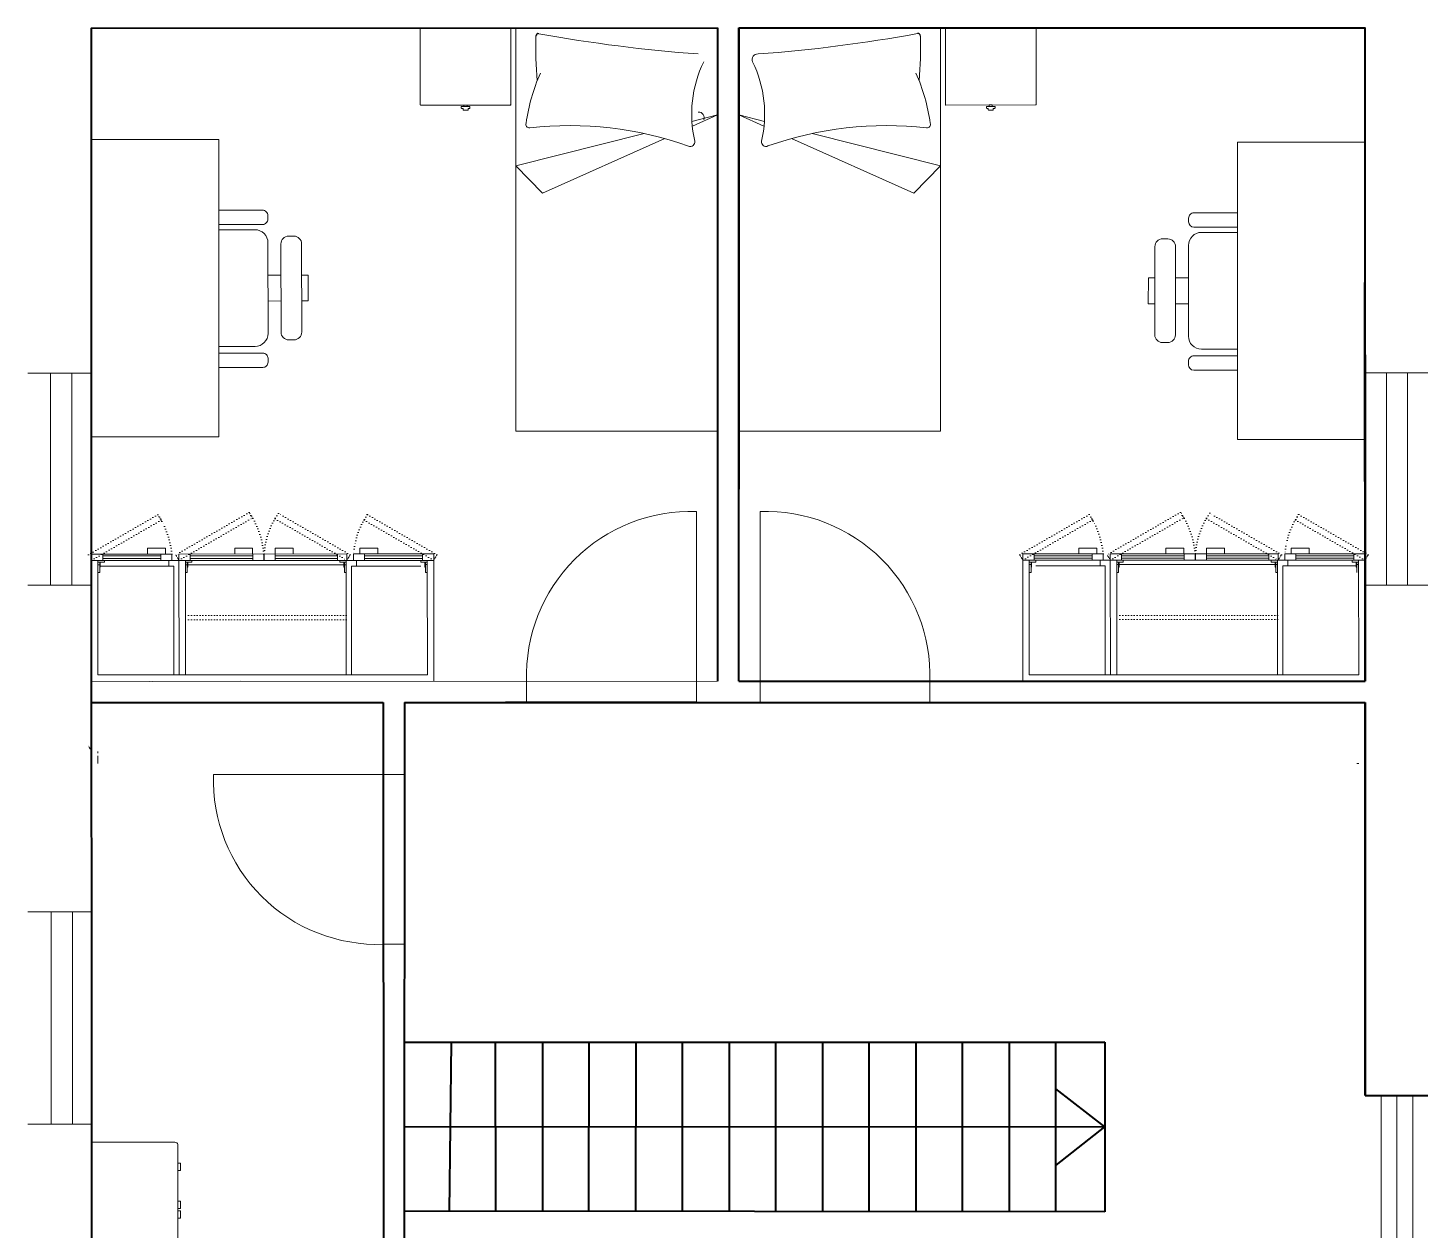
# Model space of a CAD drawing. Header units: inches. Extents: x -422522 to 22891, y -2973 to 414515.
# Drawn here: x 21576 to 22232, y 4980 to 5547 of the extents above; entities that cross this region are included whole.
import ezdxf

# ---------------------------------------------------------------- set-up
doc = ezdxf.new("R2010")
doc.units = ezdxf.units.IN
doc.header["$MEASUREMENT"] = 0
doc.linetypes.add('DOT2', pattern=[0.125, 0, -0.125])
doc.linetypes.add('TRATTEGGIATA2', pattern=[9.525, 6.35, -3.175])
doc.layers.get('0').update_dxf_attribs({"lineweight": 40})
for name, color, linetype, lineweight in [('ARREDAMENTO', 8, 'Continuous', 13), ('ARREDI attrezzature - furniture', 175, 'Continuous', 9), ('PORTE_finestre_doors_windows', 4, 'Continuous', 15)]:
    doc.layers.add(name, color=color, linetype=linetype, lineweight=lineweight)
doc.layers.add('ARREDI_attrezzature', color=175, linetype='Continuous')
doc.layers.add('Layer1', color=1, linetype='Continuous')

msp = doc.modelspace()

# ---------------------------------------------------------------- linework, layer by layer
for p, q in [((21901.08129, 5546.79708), (21901.13179, 5238.93107)), ((21901.08129, 5546.79708), (21901.11694, 5329.41933)), ((21901.08129, 5546.79708), (21901.11694, 5329.41933)), ((21911.13179, 5238.93271), (21911.08129, 5546.79872)), ((21911.08129, 5546.79872), (21911.11694, 5329.42097)), ((21911.08129, 5546.79872), (21911.11694, 5329.42097)), ((21911.13179, 5238.93271), (22206.15468, 5238.9811)), ((21606.15633, 5228.88268), (21743.57055, 5228.90522)), ((21743.57055, 5228.90522), (21743.63383, 4958.28621)), ((21753.57055, 5228.90686), (21753.44997, 4968.42983)), ((21753.57055, 5228.90686), (22206.15632, 5228.9811)), ((21891.13343, 5228.92942), (21801.13343, 5228.91466)), ((21921.13343, 5228.93435), (22001.13343, 5228.94747)), ((21753.59679, 5068.90686), (22083.59679, 5068.96099)), ((21753.59679, 5068.90686), (22083.5968, 5068.87523)), ((21775.59679, 5068.91047), (21774.56459, 4989.11651)), ((21796.56458, 4989.09934), (21796.54128, 5068.90819)), ((21818.54128, 5068.9118), (21818.56445, 4989.08216)), ((21840.47894, 4989.06505), (21840.54128, 5068.91541)), ((21862.54128, 5068.91902), (21862.47892, 4989.04787)), ((21884.54128, 5068.90003), (21906.54128, 5068.90364)), ((21884.5644, 4989.03063), (21884.54128, 5068.90003)), ((21906.54128, 5068.90364), (21906.56439, 4989.01345)), ((21928.54128, 5068.89581), (21950.54128, 5068.89942)), ((21928.56437, 4988.99628), (21928.54128, 5068.89581)), ((21950.54128, 5068.89942), (21950.47889, 4988.97917)), ((21972.47887, 4988.96199), (21972.54128, 5068.90303)), ((21972.54128, 5068.90303), (21994.54128, 5068.90663)), ((21994.54128, 5068.90663), (21994.47885, 4988.94482)), ((22016.54129, 5068.88737), (22038.54129, 5068.89098)), ((22016.5544, 4988.92758), (22016.54129, 5068.88737)), ((22038.54129, 5068.89098), (22038.5544, 4988.9104)), ((22060.47884, 4988.89329), (22060.54129, 5068.88315)), ((22083.5968, 5068.87523), (22083.60993, 4988.87523)), ((22083.60337, 5028.87523), (22060.5449, 5046.84727)), ((22206.18673, 5043.63849), (22236.18673, 5043.64341)), ((22083.60337, 5028.87523), (21753.33839, 5028.82106)), ((22060.5508, 5010.89562), (22083.60337, 5028.87523)), ((22083.60993, 4988.87523), (21753.38335, 4989.13305))]:
    msp.add_line(p, q)
for points in [[(21606.22932, 4783.88269), (21606.1042, 5546.7487), (21901.08129, 5546.79708)], [(21911.08129, 5546.79872), (22206.10419, 5546.84711), (22206.15468, 5238.9811)], [(22206.15468, 5238.9811), (22206.12387, 5426.84711)], [(22206.15632, 5228.9811), (22206.18673, 5043.63849)], [(22206.18673, 5043.63849), (22206.15632, 5228.9811)]]:
    msp.add_lwpolyline(points)
at = {"layer": 'ARREDAMENTO'}
for p, q in [((21760.99472, 5546.7741), (21761.00064, 5510.66503)), ((21803.74472, 5546.78112), (21803.75064, 5510.67204)), ((21806.08725, 5510.45011), (21806.08129, 5546.7815)), ((22006.08725, 5510.48292), (22006.08129, 5546.8143)), ((22008.41786, 5546.81469), (22008.42378, 5510.70561)), ((22051.16786, 5546.8217), (22051.17378, 5510.71262)), ((21761.22299, 5510.44275), (21803.52837, 5510.44969)), ((21783.12586, 5510.44635), (21781.6255, 5510.4461)), ((21781.6255, 5510.4461), (21781.6256, 5509.80974)), ((21783.12596, 5509.80999), (21783.12586, 5510.44635)), ((21806.11246, 5356.7815), (21806.08725, 5510.45011)), ((21806.11246, 5356.7815), (21806.08725, 5510.45011)), ((22006.11245, 5356.81431), (22006.08725, 5510.48292)), ((22006.11245, 5356.81431), (22006.08725, 5510.48292)), ((22050.95151, 5510.49028), (22008.64613, 5510.48334)), ((22029.04864, 5510.48668), (22030.549, 5510.48693)), ((22029.04874, 5509.85032), (22029.04864, 5510.48668)), ((22030.549, 5510.48693), (22030.54911, 5509.85057)), ((21780.34873, 5509.58722), (21780.34881, 5509.09179)), ((21784.18056, 5509.81016), (21780.571, 5509.80957)), ((21780.57115, 5508.86952), (21780.96531, 5508.86958)), ((21781.18766, 5508.64731), (21781.18772, 5508.27738)), ((21781.41007, 5508.05511), (21783.34207, 5508.05543)), ((21783.56425, 5508.87001), (21784.18072, 5508.87011)), ((21783.56434, 5508.27777), (21783.56425, 5508.87001)), ((21784.40299, 5509.09245), (21784.40291, 5509.58788)), ((21901.08802, 5505.78696), (21889.01892, 5502.73884)), ((21901.08802, 5505.78696), (21889.2098, 5500.48072)), ((21911.08802, 5505.78861), (21923.15811, 5502.74444)), ((21911.08802, 5505.78861), (21922.96798, 5500.48626)), ((22027.77195, 5509.13237), (22027.77187, 5509.6278)), ((22027.99414, 5509.85015), (22031.60371, 5509.85074)), ((22028.61077, 5508.9102), (22027.9943, 5508.9101)), ((22028.61086, 5508.31797), (22028.61077, 5508.9102)), ((22030.76521, 5508.09601), (22028.83321, 5508.09569)), ((22030.98743, 5508.68828), (22030.98749, 5508.31836)), ((22031.60386, 5508.91069), (22031.2097, 5508.91063)), ((22031.82605, 5509.62847), (22031.82613, 5509.13304)), ((21606.11282, 5494.16229), (21666.11282, 5494.17213)), ((21666.11282, 5494.17213), (21666.1325, 5374.17213)), ((21866.52799, 5497.05861), (21806.06642, 5481.78865)), ((21876.22245, 5494.679), (21818.61002, 5468.94234)), ((21935.95723, 5494.6888), (21993.57809, 5468.97104)), ((21945.6509, 5497.07158), (22006.11748, 5481.82146)), ((22206.11303, 5492.9204), (22146.11303, 5492.91056)), ((22146.11303, 5492.91056), (22146.13272, 5372.91056)), ((21818.61002, 5468.94234), (21806.09195, 5481.79509)), ((21993.57809, 5468.97104), (22006.09195, 5481.8279)), ((21666.11828, 5460.90385), (21686.752, 5460.92891)), ((21689.19941, 5458.48744), (21689.20165, 5456.6409)), ((22146.11849, 5459.64228), (22125.48476, 5459.66057)), ((21686.76018, 5454.19349), (21666.11938, 5454.16842)), ((21666.11979, 5451.69918), (21683.1321, 5451.71984)), ((22123.03815, 5457.21829), (22123.03651, 5455.37176)), ((22125.47879, 5452.92515), (22146.1196, 5452.90685)), ((21689.30258, 5402.83841), (21689.25063, 5445.61616)), ((21695.41295, 5403.45694), (21695.36248, 5445.01247)), ((21699.02469, 5448.68359), (21701.44617, 5448.68653)), ((21705.16776, 5403.46879), (21705.11729, 5445.02432)), ((22113.21609, 5447.41122), (22110.7946, 5447.41337)), ((22146.12, 5450.43761), (22129.10768, 5450.45269)), ((22107.08785, 5402.19441), (22107.12469, 5443.74995)), ((22116.84267, 5402.18577), (22116.87951, 5443.74131)), ((22122.95323, 5401.56924), (22122.99116, 5444.347)), ((21689.26918, 5430.33839), (21695.38029, 5430.34581)), ((21705.1351, 5430.35766), (21708.19066, 5430.36137)), ((21708.2055, 5418.13916), (21708.19066, 5430.36137)), ((22104.0453, 5416.86378), (22104.05613, 5429.086)), ((22107.11169, 5429.08329), (22104.05613, 5429.086)), ((22122.97761, 5429.06923), (22116.8665, 5429.07464)), ((21689.28403, 5418.11618), (21695.39513, 5418.1236)), ((21705.14995, 5418.13545), (21708.2055, 5418.13916)), ((22107.10085, 5416.86107), (22104.0453, 5416.86378)), ((22122.96678, 5416.84701), (22116.85567, 5416.85243)), ((21699.08407, 5399.79473), (21701.50555, 5399.79767)), ((21666.12881, 5396.69915), (21683.1989, 5396.71988)), ((21686.83383, 5393.55023), (21666.12933, 5393.52508)), ((22113.17275, 5398.52235), (22110.75126, 5398.5245)), ((22125.42503, 5392.28187), (22146.12954, 5392.26351)), ((22146.12902, 5395.43758), (22129.05892, 5395.45271)), ((21666.13043, 5386.78966), (21686.84202, 5386.81481)), ((21689.28349, 5389.26222), (21689.28125, 5391.10876)), ((22122.97678, 5387.99306), (22122.97842, 5389.83959)), ((22146.13065, 5385.52809), (22125.41906, 5385.54645)), ((21666.1325, 5374.17213), (21666.13414, 5364.17213)), ((22146.13272, 5372.91056), (22146.13436, 5362.91056)), ((21666.13578, 5354.17213), (21666.13414, 5364.17213)), ((22146.136, 5352.91056), (22146.13436, 5362.91056)), ((21606.02522, 5354.16227), (21666.13578, 5354.17213)), ((21901.11245, 5356.79708), (21806.11246, 5356.7815)), ((21901.11245, 5356.79708), (21806.11246, 5356.7815)), ((21911.11245, 5356.79872), (22006.11245, 5356.81431)), ((21911.11245, 5356.79872), (22006.11245, 5356.81431)), ((22206.24656, 5352.92042), (22146.136, 5352.91056)), ((21640.92299, 5301.57586), (21632.46538, 5301.57447)), ((21632.46538, 5301.57447), (21632.46582, 5298.887)), ((21640.92343, 5298.88839), (21640.92299, 5301.57586)), ((21682.03353, 5301.5826), (21673.57593, 5301.58121)), ((21673.57593, 5301.58121), (21673.57637, 5298.89374)), ((21682.03397, 5298.89513), (21682.03353, 5301.5826)), ((21692.65529, 5301.58434), (21701.11289, 5301.58573)), ((21692.65573, 5298.89687), (21692.65529, 5301.58434)), ((21701.11289, 5301.58573), (21701.11333, 5298.89826)), ((21732.56583, 5301.59089), (21741.02344, 5301.59228)), ((21732.56627, 5298.90342), (21732.56583, 5301.59089)), ((21741.02344, 5301.59228), (21741.02388, 5298.9048)), ((22079.72298, 5301.64783), (22071.26538, 5301.64644)), ((22071.26538, 5301.64644), (22071.26582, 5298.95897)), ((22079.72342, 5298.96036), (22079.72298, 5301.64783)), ((22120.83353, 5301.65457), (22112.37592, 5301.65319)), ((22112.37592, 5301.65319), (22112.37636, 5298.96571)), ((22120.83397, 5298.9671), (22120.83353, 5301.65457)), ((22131.45528, 5301.65632), (22139.91289, 5301.6577)), ((22131.45572, 5298.96884), (22131.45528, 5301.65632)), ((22139.91289, 5301.6577), (22139.91333, 5298.97023)), ((22171.36582, 5301.66286), (22179.82343, 5301.66425)), ((22171.36626, 5298.97539), (22171.36582, 5301.66286)), ((22179.82343, 5301.66425), (22179.82387, 5298.97678)), ((21643.90831, 5298.88888), (21606.14485, 5298.88268)), ((21647.34534, 5295.88944), (21606.14534, 5295.88268)), ((21612.21352, 5295.88368), (21609.14534, 5295.88317)), ((21609.14534, 5295.88317), (21609.1542, 5241.88317)), ((21609.14549, 5294.9931), (21612.21367, 5294.99361)), ((21610.28139, 5294.99329), (21610.00529, 5294.99324)), ((21610.00529, 5294.99324), (21610.00568, 5292.62899)), ((21610.28178, 5292.62904), (21610.28139, 5294.99329)), ((21611.38818, 5295.88354), (21611.38769, 5298.88354)), ((21638.74665, 5298.01037), (21611.38783, 5298.00588)), ((21611.38783, 5298.00588), (21611.38803, 5296.8268)), ((21611.38803, 5296.8268), (21638.74685, 5296.83129)), ((21612.21367, 5294.99361), (21612.21352, 5295.88368)), ((21638.747, 5295.88803), (21638.74651, 5298.88803)), ((21638.74685, 5296.83129), (21638.74665, 5298.01037)), ((21643.9088, 5295.88888), (21642.54534, 5295.88865)), ((21642.54534, 5295.88865), (21642.54578, 5293.21533)), ((21643.9088, 5295.88888), (21643.90831, 5298.88888)), ((21647.34485, 5298.88944), (21726.45432, 5298.90241)), ((21647.34485, 5298.88944), (21647.34534, 5295.88944)), ((21647.34534, 5295.88944), (21767.34534, 5295.90912)), ((21647.3542, 5241.88944), (21647.34534, 5295.88944)), ((21647.3542, 5241.88944), (21647.34534, 5295.88944)), ((21653.41352, 5295.89043), (21650.34534, 5295.88993)), ((21650.3542, 5241.88993), (21650.34534, 5295.88993)), ((21650.34534, 5295.88993), (21650.34549, 5294.99986)), ((21650.34549, 5294.99986), (21653.41367, 5295.00036)), ((21651.48139, 5295.00005), (21651.20529, 5295)), ((21651.20529, 5295), (21651.20568, 5292.63575)), ((21651.48178, 5292.6358), (21651.48139, 5295.00005)), ((21652.60229, 5295.8903), (21652.6018, 5298.8903)), ((21682.11626, 5298.01748), (21652.60194, 5298.01264)), ((21652.60194, 5298.01264), (21652.60213, 5296.83356)), ((21652.60213, 5296.83356), (21682.11645, 5296.8384)), ((21653.41367, 5295.00036), (21653.41352, 5295.89043)), ((21682.11661, 5295.89514), (21682.11612, 5298.89514)), ((21682.11645, 5296.8384), (21682.11626, 5298.01748)), ((21687.2643, 5295.89599), (21687.26381, 5298.89599)), ((21687.42638, 5295.89601), (21687.42589, 5298.89601)), ((21692.58818, 5295.89686), (21692.58769, 5298.89686)), ((21692.58783, 5298.0192), (21722.10215, 5298.02404)), ((21692.58803, 5296.84012), (21692.58783, 5298.0192)), ((21722.10235, 5296.84496), (21692.58803, 5296.84012)), ((21722.1025, 5295.9017), (21722.10201, 5298.9017)), ((21722.10215, 5298.02404), (21722.10235, 5296.84496)), ((21723.07716, 5295.90186), (21726.14534, 5295.90236)), ((21723.07731, 5295.01179), (21723.07716, 5295.90186)), ((21726.14549, 5295.01229), (21723.07731, 5295.01179)), ((21725.00959, 5295.01211), (21725.28568, 5295.01215)), ((21725.00997, 5292.64786), (21725.00959, 5295.01211)), ((21725.28568, 5295.01215), (21725.28607, 5292.6479)), ((21725.28587, 5293.8694), (21726.14568, 5293.86954)), ((21725.28649, 5290.12599), (21725.28587, 5293.8694)), ((21726.1542, 5241.90236), (21726.14534, 5295.90236)), ((21726.14534, 5295.90236), (21726.14549, 5295.01229)), ((21726.14568, 5293.86954), (21726.14629, 5290.12613)), ((21726.45481, 5295.90241), (21726.45432, 5298.90241)), ((21729.58139, 5298.90293), (21767.34485, 5298.90912)), ((21729.58188, 5295.90293), (21729.58139, 5298.90293)), ((21729.58188, 5295.90293), (21730.94534, 5295.90315)), ((21730.94534, 5295.90315), (21730.94578, 5293.22983)), ((21734.74368, 5295.90377), (21734.74319, 5298.90377)), ((21734.74334, 5298.02611), (21762.10215, 5298.0306)), ((21734.74353, 5296.84704), (21734.74334, 5298.02611)), ((21762.10235, 5296.85152), (21734.74353, 5296.84704)), ((21761.27716, 5295.90813), (21764.34534, 5295.90863)), ((21761.27731, 5295.01806), (21761.27716, 5295.90813)), ((21764.34549, 5295.01856), (21761.27731, 5295.01806)), ((21762.1025, 5295.90826), (21762.10201, 5298.90826)), ((21762.10215, 5298.0306), (21762.10235, 5296.85152)), ((21763.20959, 5295.01837), (21763.48568, 5295.01842)), ((21763.20997, 5292.65412), (21763.20959, 5295.01837)), ((21763.48568, 5295.01842), (21763.48607, 5292.65417)), ((21763.48587, 5293.87567), (21764.34567, 5293.87581)), ((21763.48648, 5290.13226), (21763.48587, 5293.87567)), ((21764.34534, 5295.90863), (21764.3542, 5241.90863)), ((21764.34534, 5295.90863), (21764.34549, 5295.01856)), ((21764.34567, 5293.87581), (21764.34629, 5290.1324)), ((21767.34485, 5298.90912), (21767.34534, 5295.90912)), ((21767.34534, 5295.90912), (21767.35469, 5238.90912)), ((22082.7083, 5298.96085), (22044.94485, 5298.95465)), ((22044.94485, 5298.95465), (22044.94534, 5295.95465)), ((22086.14534, 5295.96141), (22044.94534, 5295.95465)), ((22044.94534, 5295.95465), (22044.95469, 5238.95466)), ((22051.01352, 5295.95565), (22047.94534, 5295.95515)), ((22047.94534, 5295.95515), (22047.95419, 5241.95515)), ((22047.94534, 5295.95515), (22047.94548, 5295.06508)), ((22047.94548, 5295.06508), (22051.01366, 5295.06558)), ((22048.80548, 5293.92246), (22047.94567, 5293.92232)), ((22047.94567, 5293.92232), (22047.94628, 5290.17891)), ((22049.08139, 5295.06526), (22048.80529, 5295.06522)), ((22048.80529, 5295.06522), (22048.80568, 5292.70097)), ((22048.80609, 5290.17906), (22048.80548, 5293.92246)), ((22049.08177, 5292.70101), (22049.08139, 5295.06526)), ((22050.18818, 5295.95551), (22050.18768, 5298.95551)), ((22077.54665, 5298.08234), (22050.18783, 5298.07785)), ((22050.18783, 5298.07785), (22050.18802, 5296.89878)), ((22050.18802, 5296.89878), (22077.54684, 5296.90326)), ((22051.01366, 5295.06558), (22051.01352, 5295.95565)), ((22077.547, 5295.96), (22077.5465, 5298.96)), ((22077.54684, 5296.90326), (22077.54665, 5298.08234)), ((22082.70879, 5295.96085), (22081.34534, 5295.96062)), ((22081.34534, 5295.96062), (22081.34578, 5293.28731)), ((22082.70879, 5295.96085), (22082.7083, 5298.96085)), ((22086.14484, 5298.96141), (22165.25431, 5298.97439)), ((22086.14484, 5298.96141), (22086.14534, 5295.96141)), ((22086.14534, 5295.96141), (22206.14534, 5295.9811)), ((22086.15419, 5241.96141), (22086.14534, 5295.96141)), ((22086.15419, 5241.96141), (22086.14534, 5295.96141)), ((22092.21352, 5295.96241), (22089.14534, 5295.9619)), ((22089.15419, 5241.96191), (22089.14534, 5295.9619)), ((22089.14534, 5295.9619), (22089.14548, 5295.07183)), ((22089.14548, 5295.07183), (22092.21366, 5295.07234)), ((22090.00547, 5293.92922), (22089.14567, 5293.92908)), ((22089.14567, 5293.92908), (22089.14628, 5290.18567)), ((22090.28139, 5295.07202), (22090.00529, 5295.07197)), ((22090.00529, 5295.07197), (22090.00567, 5292.70773)), ((22090.00609, 5290.18581), (22090.00547, 5293.92922)), ((22090.28177, 5292.70777), (22090.28139, 5295.07202)), ((22163.80978, 5293.89021), (22090.28158, 5293.87815)), ((22091.40228, 5295.96227), (22091.40179, 5298.96227)), ((22120.91625, 5298.08945), (22091.40193, 5298.08461)), ((22091.40193, 5298.08461), (22091.40213, 5296.90554)), ((22091.40213, 5296.90554), (22120.91645, 5296.91038)), ((22092.21366, 5295.07234), (22092.21352, 5295.96241)), ((22120.9166, 5295.96712), (22120.91611, 5298.96712)), ((22120.91645, 5296.91038), (22120.91625, 5298.08945)), ((22126.0643, 5295.96796), (22126.0638, 5298.96796)), ((22126.22638, 5295.96799), (22126.22588, 5298.96799)), ((22131.38818, 5295.96883), (22131.38768, 5298.96883)), ((22131.38783, 5298.09117), (22160.90215, 5298.09601)), ((22131.38802, 5296.9121), (22131.38783, 5298.09117)), ((22160.90234, 5296.91694), (22131.38802, 5296.9121)), ((22160.9025, 5295.97367), (22160.902, 5298.97367)), ((22160.90215, 5298.09601), (22160.90234, 5296.91694)), ((22161.87716, 5295.97383), (22164.94534, 5295.97434)), ((22161.8773, 5295.08376), (22161.87716, 5295.97383)), ((22164.94548, 5295.08427), (22161.8773, 5295.08376)), ((22163.80958, 5295.08408), (22164.08568, 5295.08413)), ((22163.80997, 5292.71983), (22163.80958, 5295.08408)), ((22164.08568, 5295.08413), (22164.08607, 5292.71988)), ((22164.08587, 5293.94137), (22164.94567, 5293.94151)), ((22164.08648, 5290.19796), (22164.08587, 5293.94137)), ((22164.95419, 5241.97434), (22164.94534, 5295.97434)), ((22164.94534, 5295.97434), (22164.94548, 5295.08427)), ((22164.94567, 5293.94151), (22164.94628, 5290.19811)), ((22165.2548, 5295.97439), (22165.25431, 5298.97439)), ((22168.38139, 5298.9749), (22206.14484, 5298.9811)), ((22168.38188, 5295.9749), (22168.38139, 5298.9749)), ((22168.38188, 5295.9749), (22169.74534, 5295.97512)), ((22169.74534, 5295.97512), (22169.74577, 5293.30181)), ((22173.54368, 5295.97575), (22173.54319, 5298.97575)), ((22173.54333, 5298.09809), (22200.90215, 5298.10257)), ((22173.54352, 5296.91901), (22173.54333, 5298.09809)), ((22200.90234, 5296.9235), (22173.54352, 5296.91901)), ((22200.07716, 5295.9801), (22203.14534, 5295.9806)), ((22200.0773, 5295.09003), (22200.07716, 5295.9801)), ((22203.14548, 5295.09053), (22200.0773, 5295.09003)), ((22200.9025, 5295.98024), (22200.902, 5298.98024)), ((22200.90215, 5298.10257), (22200.90234, 5296.9235)), ((22202.00958, 5295.09035), (22202.28568, 5295.09039)), ((22202.00997, 5292.7261), (22202.00958, 5295.09035)), ((22202.28568, 5295.09039), (22202.28607, 5292.72614)), ((22202.28586, 5293.94764), (22203.14567, 5293.94778)), ((22202.28648, 5290.20423), (22202.28586, 5293.94764)), ((22203.14534, 5295.9806), (22203.15419, 5241.9806)), ((22203.14534, 5295.9806), (22203.14548, 5295.09053)), ((22203.14567, 5293.94778), (22203.14628, 5290.20437)), ((21610.00548, 5293.85049), (21609.14568, 5293.85035)), ((21609.14629, 5290.10694), (21610.0061, 5290.10708)), ((21610.0061, 5290.10708), (21610.00548, 5293.85049)), ((21610.00568, 5292.62899), (21610.28178, 5292.62904)), ((21610.28169, 5293.19978), (21642.54578, 5293.20507)), ((21642.54578, 5293.21533), (21644.94578, 5293.21573)), ((21644.9542, 5241.88905), (21644.94578, 5293.21573)), ((21651.20548, 5293.85725), (21650.34568, 5293.85711)), ((21650.34568, 5293.85711), (21650.34629, 5290.1137)), ((21650.34629, 5290.1137), (21651.20609, 5290.11384)), ((21651.20609, 5290.11384), (21651.20548, 5293.85725)), ((21651.20568, 5292.63575), (21651.48178, 5292.6358)), ((21725.00978, 5293.81824), (21651.48159, 5293.80618)), ((21725.28607, 5292.6479), (21725.00997, 5292.64786)), ((21726.14629, 5290.12613), (21725.28649, 5290.12599)), ((21730.94578, 5293.22983), (21728.54578, 5293.22944)), ((21728.5542, 5241.90276), (21728.54578, 5293.22944)), ((21761.2776, 5293.22455), (21730.94578, 5293.21957)), ((21763.48607, 5292.65417), (21763.20997, 5292.65412)), ((21764.34629, 5290.1324), (21763.48648, 5290.13226)), ((22047.94628, 5290.17891), (22048.80609, 5290.17906)), ((22048.80568, 5292.70097), (22049.08177, 5292.70101)), ((22051.01396, 5293.27207), (22081.34578, 5293.27705)), ((22081.34578, 5293.28731), (22083.74578, 5293.2877)), ((22083.75419, 5241.96102), (22083.74578, 5293.2877)), ((22089.14628, 5290.18567), (22090.00609, 5290.18581)), ((22090.00567, 5292.70773), (22090.28177, 5292.70777)), ((22164.08607, 5292.71988), (22163.80997, 5292.71983)), ((22164.94628, 5290.19811), (22164.08648, 5290.19796)), ((22169.74577, 5293.30181), (22167.34577, 5293.30141)), ((22167.35419, 5241.97473), (22167.34577, 5293.30141)), ((22202.00987, 5293.29684), (22169.74578, 5293.29155)), ((22202.28607, 5292.72614), (22202.00997, 5292.7261)), ((21609.1542, 5241.88317), (21673.76101, 5241.89377)), ((21764.3542, 5241.90863), (21644.9542, 5241.88905)), ((22047.95419, 5241.95515), (22083.75419, 5241.96102)), ((22203.15419, 5241.9806), (22083.75419, 5241.96102)), ((21767.35469, 5238.90912), (21606.15469, 5238.88268)), ((21633.4615, 5238.88716), (21901.13179, 5238.93107)), ((21634.9615, 5238.88741), (21676.1615, 5238.89416)), ((22044.95469, 5238.95466), (22206.15468, 5238.9811)), ((21606.15961, 5208.88268), (21606.16011, 5205.88268)), ((22206.15961, 5208.9811), (22206.1601, 5205.9811)), ((21606.16011, 5205.88268), (21606.16945, 5148.88268)), ((21609.16011, 5205.88317), (21609.16025, 5204.9931)), ((21609.16044, 5203.85035), (21609.16105, 5200.10694)), ((22206.1601, 5205.9811), (22206.16945, 5148.9811)), ((22203.16104, 5200.20437), (22202.30124, 5200.20423)), ((21646.78017, 5011.83859), (21646.78075, 5008.30918)), ((21646.7831, 4993.96989), (21646.78368, 4990.44048)), ((21646.78384, 4989.43823), (21646.78442, 4985.90882))]:
    msp.add_line(p, q, dxfattribs=at)
at = {"layer": 'ARREDAMENTO', "linetype": 'DOT2', "ltscale": 10}
for p, q in [((21604.64492, 5298.48051), (21637.44896, 5317.42711)), ((21638.94939, 5314.82928), (21606.14534, 5295.88268)), ((21637.44896, 5317.42711), (21638.94939, 5314.82928)), ((21680.41248, 5318.45242), (21645.84492, 5298.48727)), ((21647.34534, 5295.88944), (21681.9129, 5315.85459)), ((21681.9129, 5315.85459), (21680.41248, 5318.45242)), ((21694.15157, 5318.00941), (21692.652, 5315.41108)), ((21692.652, 5315.41108), (21726.45481, 5295.90241)), ((21727.95438, 5298.50074), (21694.15157, 5318.00941)), ((21736.03466, 5317.44328), (21734.53509, 5314.84496)), ((21734.53509, 5314.84496), (21767.34534, 5295.90912)), ((21768.84492, 5298.50744), (21736.03466, 5317.44328)), ((22043.44491, 5298.55248), (22076.24895, 5317.49908)), ((22077.74938, 5314.90125), (22044.94534, 5295.95465)), ((22076.24895, 5317.49908), (22077.74938, 5314.90125)), ((22119.21247, 5318.52439), (22084.64491, 5298.55924)), ((22086.14534, 5295.96141), (22120.7129, 5315.92656)), ((22120.7129, 5315.92656), (22119.21247, 5318.52439)), ((22132.95157, 5318.08138), (22131.45199, 5315.48306)), ((22131.45199, 5315.48306), (22165.2548, 5295.97439)), ((22166.75438, 5298.57271), (22132.95157, 5318.08138)), ((22174.83465, 5317.51525), (22173.33508, 5314.91693)), ((22173.33508, 5314.91693), (22206.14534, 5295.9811)), ((22207.64491, 5298.57942), (22174.83465, 5317.51525)), ((21726.14961, 5269.90454), (21650.34961, 5269.8921)), ((21726.14993, 5267.90019), (21650.34994, 5267.88776)), ((22164.9496, 5269.97651), (22089.1496, 5269.96408)), ((22164.94993, 5267.97217), (22089.14993, 5267.95973))]:
    msp.add_line(p, q, dxfattribs=at)
at = {"layer": 'ARREDAMENTO', "color": 251, "linetype": 'TRATTEGGIATA2', "ltscale": 0.004}
msp.add_line((21645.84492, 5298.48727), (21647.34534, 5295.88944), dxfattribs=at)
at = {"layer": 'ARREDAMENTO', "linetype": 'TRATTEGGIATA2', "ltscale": 0.004}
for p, q in [((21726.45481, 5295.90241), (21727.95438, 5298.50074)), ((21767.34534, 5295.90912), (21768.84492, 5298.50744)), ((22044.94534, 5295.95465), (22043.44491, 5298.55248)), ((22084.64491, 5298.55924), (22086.14534, 5295.96141)), ((22165.2548, 5295.97439), (22166.75438, 5298.57271)), ((22206.14534, 5295.9811), (22207.64491, 5298.57942))]:
    msp.add_line(p, q, dxfattribs=at)
at = {"layer": 'ARREDAMENTO'}
msp.add_lwpolyline([(21646.78656, 4972.8739), (21646.78442, 4985.90882), (21648.08205, 4985.90903), (21648.08147, 4989.43844), (21646.78384, 4989.43823), (21646.78368, 4990.44048), (21648.08131, 4990.44069), (21648.08073, 4993.9701), (21646.7831, 4993.96989), (21646.78075, 5008.30918), (21648.07838, 5008.3094), (21648.0778, 5011.83881), (21646.78017, 5011.83859), (21646.77872, 5020.65409), (21646.67171, 5021.048), (21646.37085, 5021.37511), (21645.9029, 5021.59536), (21645.36813, 5021.66872), (21606.19032, 5021.66229), (21606.20672, 4921.66229)], dxfattribs=at)
for centre, radius, start, end in [((21943.38171, 6237.45679), 704.80568, 259.6634411, 265.8199317), ((21868.5543, 6237.44452), 704.80568, 274.19886398, 280.35535458), ((21977.57894, 5536.95269), 162.16196, 177.89276652, 185.34244923), ((21834.58687, 5536.92924), 162.16196, 354.67634644, 2.12602915), ((21944.82561, 5506.31906), 55.92141, 154.01573526, 193.32896916), ((21919.93334, 5531.95631), 2.58415, 84.98892205, 206.00306041), ((21867.35025, 5506.30635), 55.92141, 346.68982652, 26.00306041), ((21893.142, 5491.18527), 82.90559, 155.61169579, 172.55206575), ((21919.03882, 5491.18952), 82.90559, 7.46672992, 24.40709988), ((21761.22295, 5510.66506), 0.22231, 180.00939784, 270.00939784), ((22008.64609, 5510.70565), 0.22231, 180.00939784, 270.00939784), ((22050.95147, 5510.71259), 0.22231, 270.00939784, 0.00939784), ((21780.57104, 5509.58726), 0.22231, 90.00939784, 180.00939784), ((21780.57112, 5509.09183), 0.22231, 180.00939784, 270.00939784), ((21780.96535, 5508.64727), 0.22231, 0.00939784, 90.00939784), ((21781.41003, 5508.27742), 0.22231, 180.00939784, 270.00939784), ((21783.34203, 5508.27774), 0.22231, 270.00939784, 0.00939784), ((21784.1806, 5509.58785), 0.22231, 0.00939784, 90.00939784), ((21784.18068, 5509.09242), 0.22231, 270.00939784, 0.00939784), ((21892.2386, 5504.57401), 2.58415, 334.01573526, 95.02987362), ((22027.99418, 5509.62784), 0.22231, 90.00939784, 180.00939784), ((22027.99426, 5509.13241), 0.22231, 180.00939784, 270.00939784), ((22028.83317, 5508.318), 0.22231, 180.00939784, 270.00939784), ((22030.76518, 5508.31832), 0.22231, 270.00939784, 0.00939784), ((22031.20974, 5508.68832), 0.22231, 90.00939784, 180.00939784), ((22031.60374, 5509.62843), 0.22231, 0.00939784, 90.00939784), ((22031.60382, 5509.133), 0.22231, 270.00939784, 0.00939784), ((21812.42965, 5501.30905), 1.61843, 157.36492687, 276.47141952), ((21831.48191, 5333.34457), 167.42315, 70.49416147, 96.47141952), ((21980.75068, 5333.36906), 167.42315, 83.54737615, 109.5246342), ((21999.74785, 5501.33978), 1.61843, 263.54737615, 22.6538688), ((21888.29026, 5493.10334), 2.14485, 245.03494748, 8.67473996), ((21923.88993, 5493.10918), 2.14485, 171.34405571, 294.9838482), ((21686.75497, 5458.48447), 2.44444, 0.06958867, 90.06958867), ((22125.48259, 5457.21613), 2.44444, 89.94920701, 179.94920701), ((21683.13952, 5445.60873), 6.11111, 0.06958867, 90.06958867), ((21686.75721, 5456.63793), 2.44444, 270.06958867, 0.06958867), ((22125.48096, 5455.36959), 2.44444, 179.94920701, 269.94920701), ((21699.02914, 5445.01692), 3.66667, 90.06958867, 180.06958867), ((21701.45063, 5445.01986), 3.66667, 0.06958867, 90.06958867), ((22110.79135, 5443.7467), 3.66667, 89.94920701, 179.94920701), ((22113.21284, 5443.74456), 3.66667, 359.94920701, 89.94920701), ((22129.10226, 5444.34158), 6.11111, 89.94920701, 179.94920701), ((21683.19148, 5402.83099), 6.11111, 270.06958867, 0.06958867), ((21699.07961, 5403.4614), 3.66667, 180.06958867, 270.06958867), ((21701.5011, 5403.46434), 3.66667, 270.06958867, 0.06958867), ((22110.75452, 5402.19116), 3.66667, 179.94920701, 269.94920701), ((22113.176, 5402.18902), 3.66667, 269.94920701, 359.94920701), ((22129.06434, 5401.56382), 6.11111, 179.94920701, 269.94920701), ((21686.8368, 5391.10579), 2.44444, 0.06958867, 90.06958867), ((22125.42286, 5389.83742), 2.44444, 89.94920701, 179.94920701), ((21686.83905, 5389.25926), 2.44444, 270.06958867, 0.06958867), ((22125.42122, 5387.99089), 2.44444, 179.94920701, 269.94920701)]:
    msp.add_arc(centre, radius, start, end, dxfattribs=at)
at = {"layer": 'ARREDAMENTO', "linetype": 'DOT2', "ltscale": 10}
for centre, radius, start, end in [((21606.14534, 5295.88268), 37.88243, 4.55154303, 34.55154303), ((21647.34534, 5295.88944), 40.03153, 4.30722601, 34.30722601), ((21726.45481, 5295.90241), 39.14356, 145.61388394, 175.61388394), ((21767.34534, 5295.90912), 37.88243, 145.46725264, 175.46725264), ((22044.94534, 5295.95465), 37.88243, 4.55154303, 34.55154303), ((22086.14534, 5295.96141), 40.03153, 4.30722601, 34.30722601), ((22165.2548, 5295.97439), 39.14356, 145.61388394, 175.61388394), ((22206.14534, 5295.9811), 37.88243, 145.46725264, 175.46725264)]:
    msp.add_arc(centre, radius, start, end, dxfattribs=at)
at = {"layer": 'ARREDI attrezzature - furniture', "color": 251, "linetype": 'TRATTEGGIATA2', "ltscale": 0.004}
msp.add_line((21606.16011, 5205.88268), (21604.65968, 5208.48051), dxfattribs=at)
at = {"layer": 'ARREDI_attrezzature'}
for centre, radius, start, end in [((21816.56563, 5543.09581), 1.05454, 70.45349917, 189.85237893), ((21995.59816, 5543.12517), 1.05454, 350.16641674, 109.5652965), ((21803.52833, 5510.672), 0.22231, 270.00939784, 0.00939784)]:
    msp.add_arc(centre, radius, start, end, dxfattribs=at)
at = {"layer": 'Layer1'}
msp.add_line((22206.13906, 5334.2607), (22206.13086, 5384.2607), dxfattribs=at)
at = {"layer": 'PORTE_finestre_doors_windows', "color": 4}
for p, q in [((21606.13086, 5384.16229), (21576.13086, 5384.15737)), ((21589.64545, 5384.15958), (21584.64545, 5384.15876)), ((21586.84418, 5384.15912), (21586.86058, 5284.15912)), ((21596.86058, 5284.16076), (21596.84418, 5384.16076)), ((21606.14727, 5284.16229), (21576.14727, 5284.15737)), ((21584.66185, 5284.15876), (21594.66185, 5284.1604)), ((21606.17251, 5130.27249), (21576.17251, 5130.26757)), ((21587.10116, 5130.26936), (21587.11757, 5030.26936)), ((21597.11757, 5030.271), (21597.10116, 5130.271)), ((21606.18891, 5030.27249), (21576.18891, 5030.26757))]:
    msp.add_line(p, q, dxfattribs=at)
at = {"layer": 'PORTE_finestre_doors_windows'}
for p, q in [((22236.13086, 5384.26562), (22206.13086, 5384.2607)), ((22216.20129, 5384.26235), (22216.2177, 5284.26235)), ((22222.61627, 5384.2634), (22217.61627, 5384.26258)), ((22226.2177, 5284.26399), (22226.20129, 5384.26399)), ((21891.13179, 5238.92942), (21891.11866, 5318.92942)), ((21921.13179, 5238.93435), (21921.11866, 5318.93434)), ((22236.25782, 5284.26564), (22206.14726, 5284.2607)), ((22217.63267, 5284.26259), (22227.63267, 5284.26423)), ((21811.13343, 5228.9163), (21811.13179, 5238.9163)), ((21891.13179, 5238.92942), (21891.13343, 5228.92942)), ((21921.13179, 5238.93435), (21921.13343, 5228.93435)), ((21921.13179, 5238.93435), (21921.13343, 5228.93435)), ((22001.13343, 5228.94747), (22001.13179, 5238.94747)), ((21743.63854, 5194.9726), (21663.63854, 5194.95948)), ((21743.63854, 5194.9726), (21753.63853, 5194.97424)), ((21753.65166, 5114.97424), (21743.65166, 5114.9726)), ((22221.18673, 5043.64095), (22221.20313, 4943.64095))]:
    msp.add_line(p, q, dxfattribs=at)
msp.add_lwpolyline([(22213.68673, 5043.63972), (22228.68673, 5043.64218), (22228.70313, 4943.64218), (22213.70313, 4943.63972)], close=True, dxfattribs=at)
for centre, start, end in [((21888.44277, 5241.61756), 88.01768626, 182.00110941), ((21923.81992, 5241.62336), 358.01768626, 92.00110941), ((21740.9504, 5192.28358), 178.01768626, 272.00110941)]:
    msp.add_arc(centre, 77.35816, start, end, dxfattribs=at)

doc.saveas('drawing.dxf')
